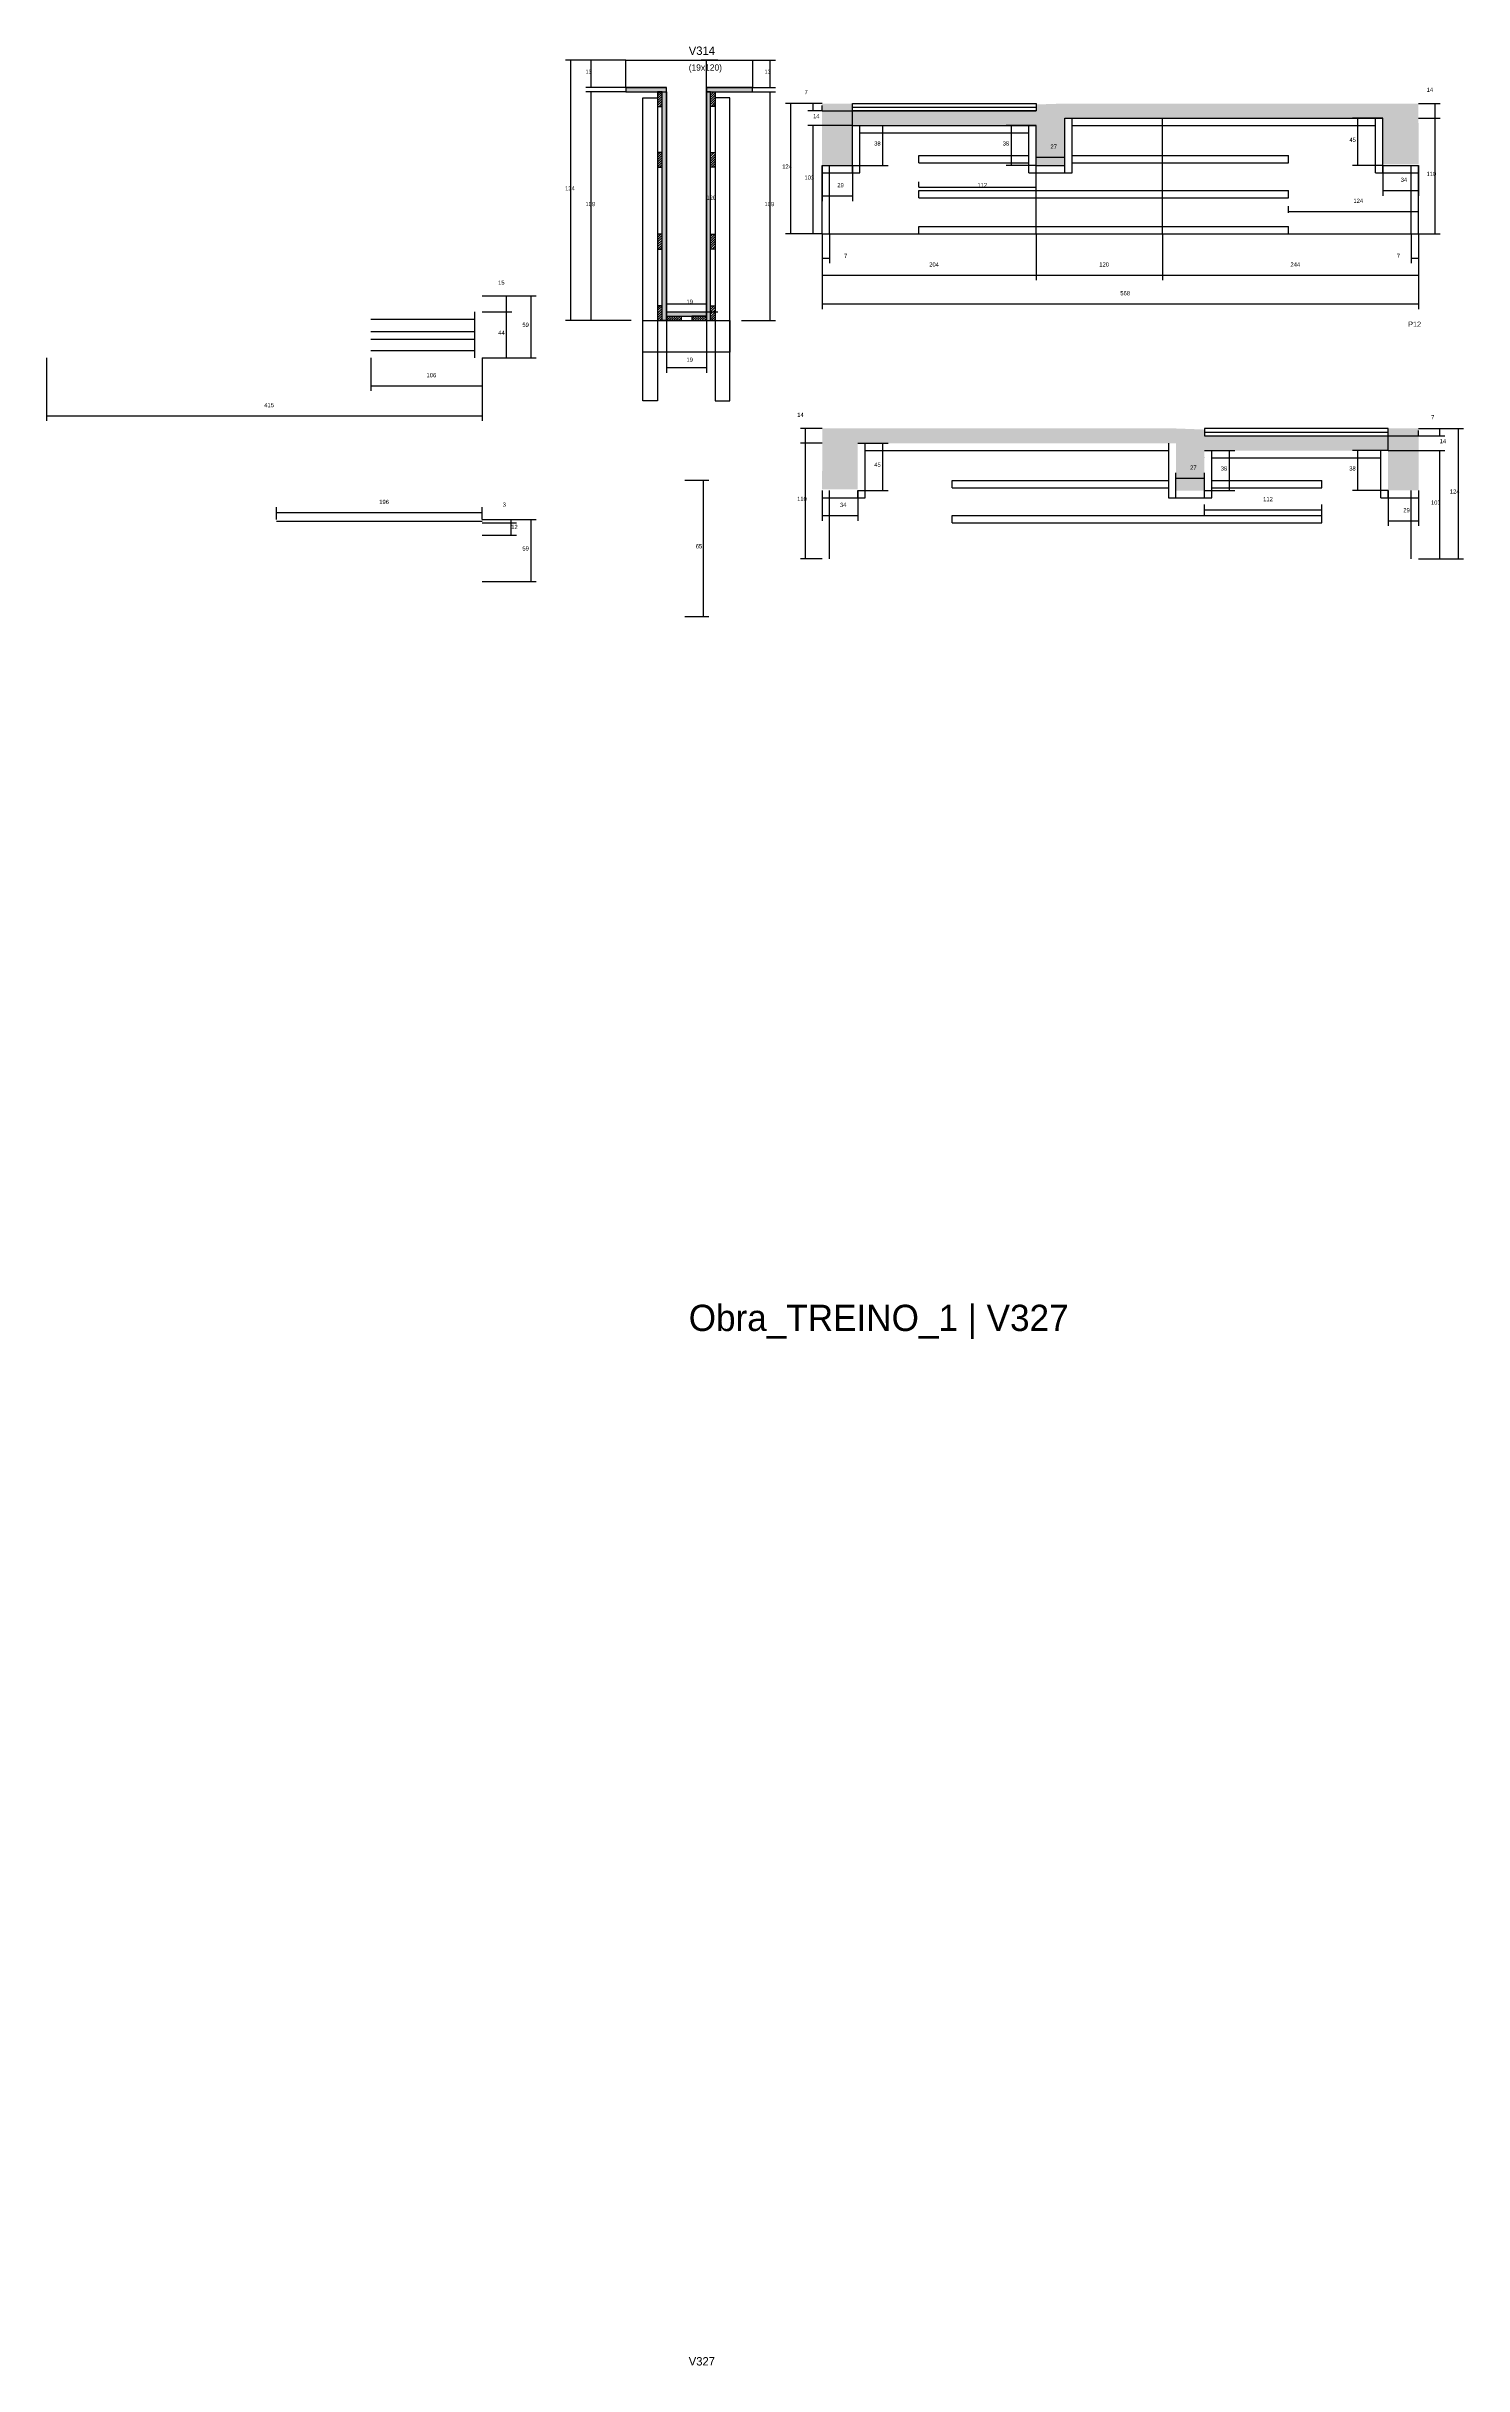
# Model space of a CAD drawing. Header units: metres. Extents: x -2848 to 21926, y -45195 to 1016.
# Drawn here: x 4188 to 5538, y -4395 to -2187 of the extents above; entities that cross this region are included whole.
import ezdxf

# ---------------------------------------------------------------- set-up
doc = ezdxf.new("R2010")
doc.units = ezdxf.units.M
for name, color, linetype in [('CONCRETO', 251, 'Continuous'), ('COTA', 241, 'Continuous'), ('Cota Seção (2x)', 4, 'Continuous'), ('Hachura', 253, 'Continuous'), ('LABEL_ID', 3, 'Continuous'), ('Madeira', 126, 'Continuous'), ('NOMENCLATURA', 7, 'Continuous'), ('Painéis', 200, 'Continuous'), ('SARR_2.2x7', 40, 'Continuous'), ('SARR_3.5x7', 81, 'Continuous'), ('SARR_EDITAR', 141, 'Continuous'), ('Texto Seção', 7, 'Continuous')]:
    doc.layers.add(name, color=color, linetype=linetype)

msp = doc.modelspace()

# ---------------------------------------------------------------- hatches: boundary and pattern name
at = {"layer": 'COTA'}
h = msp.add_hatch(dxfattribs=at)
h.set_pattern_fill('AR-CONC', scale=0.03)
h.paths.add_polyline_path([(4956, -2262.3), (5131, -2262.3), (5131, -2262.3), (5131, -2300.3), (5131, -2300.3), (5158, -2300.3), (5158, -2300.3), (5158, -2241.3), (5158, -2241.3), (5131, -2242.2), (5131, -2242.2), (5131, -2248.3), (5131, -2248.3), (4956, -2248.3), (4956, -2248.3), (4956, -2241.3), (4956, -2241.3), (4927, -2241.3), (4927, -2241.3), (4927, -2300.3), (4927, -2300.3), (4956, -2300.3), (4956, -2300.3), (4956, -2262.3)])
h = msp.add_hatch(dxfattribs=at)
h.set_pattern_fill('AR-CONC', scale=0.03)
h.paths.add_polyline_path([(5158, -2255.3), (5461, -2255.3), (5461, -2255.3), (5461, -2299.3), (5461, -2299.3), (5495, -2299.3), (5495, -2299.3), (5494.9, -2241.3), (5494.9, -2241.3), (5158, -2241.3), (5158, -2241.3), (5158, -2255.3)])
h = msp.add_hatch(dxfattribs=at)
h.set_pattern_fill('AR-CONC', scale=0.03)
h.paths.add_polyline_path([(5264, -2564.7), (4961, -2564.7), (4961, -2564.7), (4961, -2608.7), (4961, -2608.7), (4927, -2608.7), (4927, -2608.7), (4927.2, -2550.7), (4927.2, -2550.7), (5264, -2550.7), (5264, -2550.7), (5264, -2564.7)])
h = msp.add_hatch(dxfattribs=at)
h.set_pattern_fill('AR-CONC', scale=0.03)
h.paths.add_polyline_path([(5466, -2571.7), (5291, -2571.7), (5291, -2571.7), (5291, -2609.8), (5291, -2609.8), (5264, -2609.8), (5264, -2609.8), (5264, -2550.7), (5264, -2550.7), (5291, -2551.7), (5291, -2551.7), (5291, -2557.7), (5291, -2557.7), (5466, -2557.7), (5466, -2557.7), (5466, -2550.7), (5466, -2550.7), (5495, -2550.7), (5495, -2550.7), (5495, -2609.7), (5495, -2609.7), (5466, -2609.7), (5466, -2609.7), (5466, -2571.7)])
at = {"layer": 'Hachura'}
h = msp.add_hatch(color=8, dxfattribs=at)
h.dxf.hatch_style = 1
h.paths.add_polyline_path([(4778.8, -2230), (4778.8, -2226), (4778.8, -2226), (4740.2, -2226), (4740.2, -2226), (4740.2, -2230), (4740.2, -2230), (4778.8, -2230)])
h = msp.add_hatch(dxfattribs=at)
h.set_pattern_fill('ANSI31', scale=0.5)
h.paths.add_polyline_path([(4770.4, -2244), (4774.8, -2244), (4774.8, -2244), (4774.8, -2230), (4774.8, -2230), (4770.4, -2230), (4770.4, -2230), (4770.4, -2244)])
h = msp.add_hatch(color=8, dxfattribs=at)
h.dxf.hatch_style = 1
h.paths.add_polyline_path([(4774.8, -2230), (4778.8, -2230), (4778.8, -2230), (4778.8, -2448), (4778.8, -2448), (4774.8, -2448), (4774.8, -2448), (4774.8, -2230)])
h = msp.add_hatch(color=8, dxfattribs=at)
h.dxf.hatch_style = 1
h.paths.add_polyline_path([(4860.8, -2230), (4860.8, -2226), (4860.8, -2226), (4816.8, -2226), (4816.8, -2226), (4816.8, -2230), (4816.8, -2230), (4860.8, -2230)])
h = msp.add_hatch(color=8, dxfattribs=at)
h.dxf.hatch_style = 1
h.paths.add_polyline_path([(4820.8, -2228), (4816.8, -2228), (4816.8, -2228), (4816.8, -2448), (4816.8, -2448), (4820.8, -2448), (4820.8, -2448), (4820.8, -2228)])
h = msp.add_hatch(dxfattribs=at)
h.set_pattern_fill('ANSI31', scale=0.5)
h.paths.add_polyline_path([(4825.2, -2244), (4820.8, -2244), (4820.8, -2244), (4820.8, -2230), (4820.8, -2230), (4825.2, -2230), (4825.2, -2230), (4825.2, -2244)])
h = msp.add_hatch(dxfattribs=at)
h.set_pattern_fill('ANSI31', scale=0.5)
h.paths.add_polyline_path([(4770.4, -2302), (4774.8, -2302), (4774.8, -2302), (4774.8, -2288), (4774.8, -2288), (4770.4, -2288), (4770.4, -2288), (4770.4, -2302)])
h = msp.add_hatch(dxfattribs=at)
h.set_pattern_fill('ANSI31', scale=0.5)
h.paths.add_polyline_path([(4825.2, -2302), (4820.8, -2302), (4820.8, -2302), (4820.8, -2288), (4820.8, -2288), (4825.2, -2288), (4825.2, -2288), (4825.2, -2302)])
h = msp.add_hatch(dxfattribs=at)
h.set_pattern_fill('ANSI31', scale=0.5)
h.paths.add_polyline_path([(4770.4, -2379.8), (4774.8, -2379.8), (4774.8, -2379.8), (4774.8, -2365.8), (4774.8, -2365.8), (4770.4, -2365.8), (4770.4, -2365.8), (4770.4, -2379.8)])
h = msp.add_hatch(dxfattribs=at)
h.set_pattern_fill('ANSI31', scale=0.5)
h.paths.add_polyline_path([(4825.2, -2379.8), (4820.8, -2379.8), (4820.8, -2379.8), (4820.8, -2365.8), (4820.8, -2365.8), (4825.2, -2365.8), (4825.2, -2365.8), (4825.2, -2379.8)])
h = msp.add_hatch(dxfattribs=at)
h.set_pattern_fill('ANSI31', scale=0.5)
h.paths.add_polyline_path([(4770.4, -2448), (4774.8, -2448), (4774.8, -2448), (4774.8, -2434), (4774.8, -2434), (4770.4, -2434), (4770.4, -2434), (4770.4, -2448)])
h = msp.add_hatch(color=8, dxfattribs=at)
h.dxf.hatch_style = 1
h.paths.add_polyline_path([(4816.8, -2443.6), (4816.8, -2440), (4816.8, -2440), (4778.8, -2440), (4778.8, -2440), (4778.8, -2443.6), (4778.8, -2443.6), (4816.8, -2443.6)])
h = msp.add_hatch(dxfattribs=at)
h.set_pattern_fill('ANSI31', scale=0.5)
h.paths.add_polyline_path([(4778.8, -2448), (4778.8, -2443.6), (4778.8, -2443.6), (4792.8, -2443.6), (4792.8, -2443.6), (4792.8, -2448), (4792.8, -2448), (4778.8, -2448)])
h = msp.add_hatch(dxfattribs=at)
h.set_pattern_fill('ANSI31', scale=0.5)
h.paths.add_polyline_path([(4816.8, -2448), (4816.8, -2443.6), (4816.8, -2443.6), (4802.8, -2443.6), (4802.8, -2443.6), (4802.8, -2448), (4802.8, -2448), (4816.8, -2448)])
h = msp.add_hatch(dxfattribs=at)
h.set_pattern_fill('ANSI31', scale=0.5)
h.paths.add_polyline_path([(4825.2, -2448), (4820.8, -2448), (4820.8, -2448), (4820.8, -2434), (4820.8, -2434), (4825.2, -2434), (4825.2, -2434), (4825.2, -2448)])

# ---------------------------------------------------------------- linework, layer by layer
at = {"layer": 'CONCRETO'}
msp.add_lwpolyline([(4740.2, -2226), (4740.2, -2200), (4860.8, -2200), (4860.8, -2226), (4816.8, -2226), (4816.8, -2440), (4778.8, -2440), (4778.8, -2226)], close=True, dxfattribs=at)
at = {"layer": 'COTA'}
for p, q in [((4740.2, -2200), (4682.8, -2200)), ((4687.8, -2448), (4687.8, -2200)), ((4740.2, -2200), (4702.1, -2200)), ((4707.1, -2226), (4707.1, -2200)), ((4860.8, -2200), (4882.6, -2200)), ((4877.6, -2226), (4877.6, -2200)), ((4740.2, -2226), (4702.1, -2226)), ((4740.2, -2230), (4702.1, -2230)), ((4707.1, -2448), (4707.1, -2230)), ((4860.8, -2226), (4882.6, -2226)), ((4860.8, -2230), (4882.6, -2230)), ((4877.6, -2448), (4877.6, -2230)), ((4927, -2241.3), (4892.1, -2241.3)), ((4897.1, -2365.3), (4897.1, -2241.3)), ((4927, -2241.3), (4913.4, -2241.3)), ((4927, -2248.3), (4913.4, -2248.3)), ((4918.4, -2248.3), (4918.4, -2241.3)), ((4927, -2248.3), (4927, -2243.3)), ((4927, -2248.3), (4956, -2248.3)), ((4956, -2262.3), (4956, -2243.3)), ((5495, -2241.3), (5515.7, -2241.3)), ((5510.7, -2255.3), (5510.7, -2241.3)), ((4956, -2262.3), (4913.4, -2262.3)), ((4918.4, -2365.3), (4918.4, -2262.3)), ((4956, -2262.3), (4989.9, -2262.3)), ((4984.9, -2300.3), (4984.9, -2262.3)), ((5131, -2262.3), (5102.2, -2262.3)), ((5107.2, -2300.3), (5107.2, -2262.3)), ((5461, -2255.3), (5432.2, -2255.3)), ((5437.2, -2300.3), (5437.2, -2255.3)), ((5495, -2255.3), (5515.7, -2255.3)), ((5495, -2255.3), (5515.7, -2255.3)), ((5510.7, -2365.3), (5510.7, -2255.3)), ((5131, -2300.3), (5131, -2287.4)), ((5131, -2292.4), (5158, -2292.4)), ((5158, -2300.3), (5158, -2287.4)), ((4927, -2300.3), (4927, -2334.1)), ((4956, -2300.3), (4989.9, -2300.3)), ((4956, -2300.3), (4956, -2334.1)), ((5019, -2320.9), (5019, -2315.9)), ((5131, -2300.3), (5102.2, -2300.3)), ((5131, -2327.6), (5131, -2315.9)), ((5461, -2300.3), (5432.2, -2300.3)), ((5461, -2300.3), (5461, -2329.1)), ((5495, -2300.3), (5495, -2329.1)), ((4927, -2329.1), (4956, -2329.1)), ((5019, -2320.9), (5131, -2320.9)), ((5371, -2345.5), (5371, -2339)), ((5461, -2324.1), (5495, -2324.1)), ((5495, -2345.5), (5495, -2339)), ((5371, -2344), (5495, -2344)), ((4927, -2365.3), (4892.1, -2365.3)), ((4927, -2365.3), (4913.4, -2365.3)), ((4927, -2365.3), (4927, -2393.4)), ((4927, -2365.3), (4927, -2409.6)), ((4927, -2365.3), (4927, -2437.1)), ((4934, -2365.3), (4934, -2393.4)), ((5131, -2365.3), (5131, -2409.6)), ((5131, -2365.3), (5131, -2409.6)), ((5251, -2365.3), (5251, -2409.6)), ((5251, -2365.3), (5251, -2409.6)), ((5488, -2365.3), (5488, -2393.4)), ((5495, -2365.3), (5495, -2409.6)), ((5495, -2365.3), (5515.7, -2365.3)), ((5495, -2365.3), (5495, -2393.4)), ((5495, -2365.3), (5495, -2437.1)), ((4927, -2388.4), (4934, -2388.4)), ((4927, -2404.6), (5131, -2404.6)), ((5131, -2404.6), (5251, -2404.6)), ((5251, -2404.6), (5495, -2404.6)), ((5488, -2388.4), (5495, -2388.4)), ((4603.3, -2424.5), (4631.6, -2424.5)), ((4603.3, -2424.5), (4654.8, -2424.5)), ((4626.6, -2439.5), (4626.6, -2424.5)), ((4649.8, -2483.5), (4649.8, -2424.5)), ((4603.3, -2439.5), (4631.6, -2439.5)), ((4603.3, -2439.5), (4631.6, -2439.5)), ((4626.6, -2483.5), (4626.6, -2439.5)), ((4745.2, -2448), (4682.8, -2448)), ((4745.2, -2448), (4702.1, -2448)), ((4778.8, -2448), (4778.8, -2497.7)), ((4816.8, -2448), (4816.8, -2497.7)), ((4850.4, -2448), (4882.6, -2448)), ((4927, -2432.1), (5495, -2432.1)), ((4188.3, -2483.5), (4188.3, -2543.5)), ((4497.3, -2483.5), (4497.3, -2515)), ((4603.3, -2483.5), (4603.3, -2515)), ((4603.3, -2483.5), (4603.3, -2543.5)), ((4603.3, -2483.5), (4631.6, -2483.5)), ((4603.3, -2483.5), (4654.8, -2483.5)), ((4778.8, -2492.7), (4816.8, -2492.7)), ((4497.3, -2510), (4603.3, -2510)), ((4188.3, -2538.5), (4603.3, -2538.5)), ((4927, -2550.7), (4906.3, -2550.7)), ((4911.3, -2564.7), (4911.3, -2550.7)), ((5466, -2571.7), (5466, -2552.7)), ((5466, -2557.7), (5495, -2557.7)), ((5495, -2550.7), (5520.1, -2550.7)), ((5495, -2550.7), (5537.9, -2550.7)), ((5495, -2557.7), (5495, -2552.7)), ((5495, -2557.7), (5520.1, -2557.7)), ((5515.1, -2557.7), (5515.1, -2550.7)), ((5532.9, -2674.7), (5532.9, -2550.7)), ((4927, -2564.7), (4906.3, -2564.7)), ((4927, -2564.7), (4906.3, -2564.7)), ((4911.3, -2674.7), (4911.3, -2564.7)), ((4961, -2564.7), (4989.9, -2564.7)), ((4984.9, -2609.7), (4984.9, -2564.7)), ((5291, -2571.7), (5319.9, -2571.7)), ((5314.9, -2609.8), (5314.9, -2571.7)), ((5466, -2571.7), (5432.2, -2571.7)), ((5437.2, -2609.7), (5437.2, -2571.7)), ((5466, -2571.7), (5520.1, -2571.7)), ((5515.1, -2674.7), (5515.1, -2571.7)), ((4796.2, -2599.8), (4819.2, -2599.8)), ((4814.2, -2729.8), (4814.2, -2599.8)), ((5264, -2609.8), (5264, -2593)), ((5264, -2598), (5291, -2598)), ((5291, -2609.8), (5291, -2593)), ((4407.3, -2637.4), (4407.3, -2625.7)), ((4603.3, -2637.4), (4603.3, -2625.7)), ((4927, -2609.7), (4927, -2638.6)), ((4961, -2609.7), (4989.9, -2609.7)), ((4961, -2609.7), (4961, -2638.6)), ((5291, -2609.8), (5319.9, -2609.8)), ((5291, -2633.6), (5291, -2623.1)), ((5403, -2633.6), (5403, -2623.1)), ((5466, -2609.7), (5432.2, -2609.7)), ((5466, -2609.7), (5466, -2643.5)), ((5495, -2609.7), (5495, -2643.5)), ((4407.3, -2630.7), (4603.3, -2630.7)), ((4603.3, -2637.4), (4654.8, -2637.4)), ((4603.3, -2637.4), (4636, -2637.4)), ((4603.3, -2640.4), (4636, -2640.4)), ((4603.3, -2640.4), (4636, -2640.4)), ((4631, -2640.4), (4631, -2637.4)), ((4631, -2652.4), (4631, -2640.4)), ((4649.8, -2696.4), (4649.8, -2637.4)), ((4927, -2633.6), (4961, -2633.6)), ((5291, -2628.1), (5403, -2628.1)), ((5466, -2638.5), (5495, -2638.5)), ((4603.3, -2652.4), (4636, -2652.4)), ((4927, -2674.7), (4906.3, -2674.7)), ((5495, -2674.7), (5520.1, -2674.7)), ((5495, -2674.7), (5537.9, -2674.7)), ((4603.3, -2696.4), (4654.8, -2696.4)), ((4796.2, -2729.8), (4819.2, -2729.8))]:
    msp.add_line(p, q, dxfattribs=at)
at = {"layer": 'Cota Seção (2x)'}
for p, q in [((4827.8, -2200), (4811.8, -2200)), ((4816.8, -2440), (4816.8, -2200)), ((4778.8, -2448), (4778.8, -2427)), ((4816.8, -2448), (4816.8, -2427)), ((4778.8, -2432), (4816.8, -2432)), ((4827.8, -2440), (4811.8, -2440))]:
    msp.add_line(p, q, dxfattribs=at)
at = {"layer": 'Madeira'}
for points in [[(4770.4, -2244), (4774.8, -2244), (4774.8, -2230), (4770.4, -2230)], [(4825.2, -2244), (4820.8, -2244), (4820.8, -2230), (4825.2, -2230)], [(4770.4, -2302), (4774.8, -2302), (4774.8, -2288), (4770.4, -2288)], [(4825.2, -2302), (4820.8, -2302), (4820.8, -2288), (4825.2, -2288)], [(4770.4, -2379.8), (4774.8, -2379.8), (4774.8, -2365.8), (4770.4, -2365.8)], [(4825.2, -2379.8), (4820.8, -2379.8), (4820.8, -2365.8), (4825.2, -2365.8)], [(4770.4, -2448), (4774.8, -2448), (4774.8, -2434), (4770.4, -2434)], [(4778.8, -2448), (4778.8, -2443.6), (4792.8, -2443.6), (4792.8, -2448)], [(4816.8, -2448), (4816.8, -2443.6), (4802.8, -2443.6), (4802.8, -2448)], [(4825.2, -2448), (4820.8, -2448), (4820.8, -2434), (4825.2, -2434)]]:
    msp.add_lwpolyline(points, close=True, dxfattribs=at)
at = {"layer": 'Painéis'}
for p, q in [((4740.2, -2226), (4778.8, -2226)), ((4816.8, -2226), (4860.8, -2226)), ((4956, -2241.3), (5131, -2241.3)), ((4956, -2248.3), (4956, -2241.3)), ((4956, -2248.3), (5131, -2248.3)), ((4956, -2262.3), (5131, -2262.3)), ((4956, -2300.3), (4956, -2262.3)), ((5131, -2300.3), (5131, -2262.3)), ((5158, -2255.3), (5461, -2255.3)), ((5158, -2300.3), (5158, -2255.3)), ((5251, -2365.3), (5251, -2255.3)), ((5461, -2300.3), (5461, -2255.3)), ((4927, -2300.3), (4956, -2300.3)), ((4927, -2365.3), (4927, -2300.3)), ((5131, -2300.3), (5158, -2300.3)), ((5131, -2365.3), (5131, -2300.3)), ((5461, -2300.3), (5495, -2300.3)), ((5495, -2365.3), (5495, -2300.3)), ((4927, -2365.3), (5158, -2365.3)), ((5158, -2365.3), (5495, -2365.3))]:
    msp.add_line(p, q, dxfattribs=at)
for points in [[(4778.8, -2230), (4778.8, -2226), (4740.2, -2226), (4740.2, -2230)], [(4774.8, -2230), (4778.8, -2230), (4778.8, -2448), (4774.8, -2448)], [(4860.8, -2230), (4860.8, -2226), (4816.8, -2226), (4816.8, -2230)], [(4820.8, -2230), (4816.8, -2230), (4816.8, -2448), (4820.8, -2448)], [(5131, -2248.3), (4956, -2248.3), (4956, -2241.3), (5131, -2241.3)], [(4816.8, -2443.6), (4816.8, -2440), (4778.8, -2440), (4778.8, -2443.6)], [(5291, -2557.7), (5466, -2557.7), (5466, -2550.7), (5291, -2550.7)]]:
    msp.add_lwpolyline(points, close=True, dxfattribs=at)
at = {"layer": 'SARR_2.2x7'}
for p, q in [((4956, -2244.8), (5131, -2244.8)), ((4963, -2307.3), (4963, -2262.3)), ((4963, -2269.3), (5124, -2269.3)), ((5124, -2307.3), (5124, -2262.3)), ((5131, -2269.3), (5131, -2269.3)), ((5165, -2307.3), (5165, -2255.3)), ((5165, -2262.3), (5251, -2262.3)), ((5251, -2262.3), (5454, -2262.3)), ((5454, -2307.3), (5454, -2255.3)), ((5019, -2290.8), (5124, -2290.8)), ((5019, -2297.8), (5019, -2290.8)), ((5131, -2295.8), (5131, -2295.8)), ((5165, -2290.8), (5251, -2290.8)), ((5251, -2290.8), (5371, -2290.8)), ((5371, -2297.8), (5371, -2290.8)), ((4927, -2307.3), (4956, -2307.3)), ((4934, -2365.3), (4934, -2300.3)), ((4956, -2307.3), (4956, -2300.3)), ((4956, -2307.3), (4963, -2307.3)), ((5019, -2297.8), (5124, -2297.8)), ((5124, -2307.3), (5131, -2307.3)), ((5131, -2307.3), (5131, -2300.3)), ((5131, -2302.8), (5131, -2302.8)), ((5131, -2307.3), (5158, -2307.3)), ((5158, -2307.3), (5158, -2300.3)), ((5158, -2307.3), (5165, -2307.3)), ((5165, -2297.8), (5251, -2297.8)), ((5251, -2297.8), (5371, -2297.8)), ((5454, -2307.3), (5461, -2307.3)), ((5461, -2307.3), (5461, -2300.3)), ((5461, -2307.3), (5495, -2307.3)), ((5488, -2365.3), (5488, -2300.3)), ((5019, -2324.1), (5131, -2324.1)), ((5019, -2331.1), (5019, -2324.1)), ((5019, -2331.1), (5131, -2331.1)), ((5131, -2324.1), (5251, -2324.1)), ((5131, -2331.1), (5251, -2331.1)), ((5251, -2324.1), (5371, -2324.1)), ((5251, -2331.1), (5371, -2331.1)), ((5371, -2331.1), (5371, -2324.1)), ((5019, -2358.3), (5131, -2358.3)), ((5019, -2365.3), (5019, -2358.3)), ((5131, -2358.3), (5251, -2358.3)), ((5251, -2358.3), (5371, -2358.3)), ((5371, -2365.3), (5371, -2358.3)), ((4497.3, -2446.5), (4596.3, -2446.5)), ((4596.3, -2483.5), (4596.3, -2439.5)), ((4497.3, -2458.5), (4596.3, -2458.5)), ((4497.3, -2465.5), (4596.3, -2465.5)), ((4497.3, -2476.5), (4596.3, -2476.5)), ((5291, -2554.2), (5466, -2554.2)), ((4968, -2616.7), (4968, -2564.7)), ((4968, -2571.7), (5171, -2571.7)), ((5171, -2571.7), (5257.1, -2571.7)), ((5257.1, -2616.8), (5257.1, -2564.7)), ((5291, -2578.7), (5291, -2578.7)), ((5298, -2616.8), (5298, -2571.7)), ((5298, -2578.7), (5459, -2578.7)), ((5459, -2616.7), (5459, -2571.7)), ((5051, -2600.3), (5171, -2600.3)), ((5051, -2607.3), (5051, -2600.3)), ((5171, -2600.3), (5257.1, -2600.3)), ((5291, -2605.3), (5291, -2605.3)), ((5298, -2600.3), (5403, -2600.3)), ((5403, -2607.3), (5403, -2600.3)), ((4927, -2616.7), (4961, -2616.7)), ((4934, -2674.7), (4934, -2609.7)), ((4961, -2616.7), (4961, -2609.7)), ((4961, -2616.7), (4968, -2616.7)), ((5051, -2607.3), (5171, -2607.3)), ((5171, -2607.3), (5257.1, -2607.3)), ((5257, -2616.8), (5264, -2616.8)), ((5264, -2616.8), (5264, -2609.8)), ((5264, -2612.3), (5264.1, -2612.3)), ((5264, -2616.8), (5291, -2616.8)), ((5291, -2616.8), (5291, -2609.8)), ((5291, -2612.3), (5291, -2612.3)), ((5291, -2616.8), (5298, -2616.8)), ((5298, -2607.3), (5403, -2607.3)), ((5459, -2616.7), (5466, -2616.7)), ((5466, -2616.7), (5466, -2609.7)), ((5466, -2616.7), (5495, -2616.7)), ((5488, -2674.7), (5488, -2609.7)), ((5051, -2633.6), (5171, -2633.6)), ((5051, -2640.6), (5051, -2633.6)), ((5051, -2640.6), (5171, -2640.6)), ((5171, -2633.6), (5291, -2633.6)), ((5171, -2640.6), (5291, -2640.6)), ((5291, -2633.6), (5403, -2633.6)), ((5291, -2640.6), (5403, -2640.6)), ((5403, -2640.6), (5403, -2633.6))]:
    msp.add_line(p, q, dxfattribs=at)
at = {"layer": 'SARR_3.5x7'}
for points in [[(4756.4, -2236), (4770.4, -2236), (4770.4, -2524.5), (4756.4, -2524.5)], [(4839.2, -2236), (4825.2, -2236), (4825.2, -2524.5), (4839.2, -2524.5)], [(4756.4, -2448), (4839.2, -2448), (4839.2, -2478.1), (4756.4, -2478.1)]]:
    msp.add_lwpolyline(points, close=True, dxfattribs=at)
at = {"layer": 'SARR_EDITAR'}
msp.add_line((4407.3, -2638.9), (4603.3, -2638.9), dxfattribs=at)

# ---------------------------------------------------------------- texts
at = {"layer": 'COTA'}
for s, p in [('13', (4701.6, -2213)), ('13', (4872.1, -2213)), ('7', (4910.3, -2232.4)), ('14', (5502.7, -2230.2)), ('14', (4918.4, -2255.3)), ('45', (5429.1, -2277.8)), ('38', (4976.6, -2281.3)), ('38', (5099, -2281.3)), ('27', (5144.5, -2284.3)), ('124', (4889, -2303.3)), ('103', (4910.2, -2313.8)), ('29', (4941.5, -2321)), ('112', (5075, -2320.9)), ('34', (5478, -2315.9)), ('110', (5502.6, -2310.3)), ('124', (4682.3, -2324)), ('109', (4701.6, -2339)), ('109', (4872.1, -2339)), ('124', (5433, -2335.9)), ('7', (4947.8, -2388.4)), ('7', (5474.3, -2388.4)), ('204', (5029, -2396.5)), ('120', (5191, -2396.5)), ('244', (5373, -2396.6)), ('15', (4618.5, -2413.8)), ('568', (5211, -2423.9)), ('59', (4641.6, -2454)), ('44', (4618.6, -2461.5)), ('19', (4797.8, -2487.2)), ('106', (4550.3, -2501.9)), ('415', (4395.8, -2530.4)), ('14', (4903.3, -2539.7)), ('7', (5507, -2541.9)), ('14', (5515.1, -2564.7)), ('45', (4976.7, -2587.2)), ('27', (5277.5, -2589.9)), ('38', (5306.6, -2590.8)), ('38', (5429, -2590.7)), ('196', (4505.3, -2622.6)), ('3', (4622.8, -2625.2)), ('110', (4903.2, -2619.7)), ('34', (4944, -2625.4)), ('112', (5347, -2620)), ('29', (5480.5, -2630.5)), ('103', (5506.8, -2623.2)), ('124', (5524.8, -2612.7)), ('12', (4631, -2646.4)), ('59', (4641.6, -2666.9)), ('65', (4806.7, -2664.8))]:
    msp.add_text(s, height=4, dxfattribs=at).set_placement(p)
at = {"layer": 'Cota Seção (2x)'}
for s, p in [('120', (4816.8, -2333)), ('19', (4797.8, -2432))]:
    msp.add_text(s, height=4, dxfattribs=at).set_placement(p)
at = {"layer": 'LABEL_ID'}
msp.add_text('Obra_TREINO_1 | V327', height=25, dxfattribs=at).set_placement((4800, -3410))
at = {"layer": 'NOMENCLATURA'}
msp.add_text('P12', height=5, dxfattribs=at).set_placement((5485.1, -2453.9))
at = {"layer": 'Texto Seção'}
for s, height, p in [('V314', 8, (4800, -2195)), ('(19x120)', 6, (4800, -2210)), ('V327', 8, (4800, -4395))]:
    msp.add_text(s, height=height, dxfattribs=at).set_placement(p)

doc.saveas('drawing.dxf')
